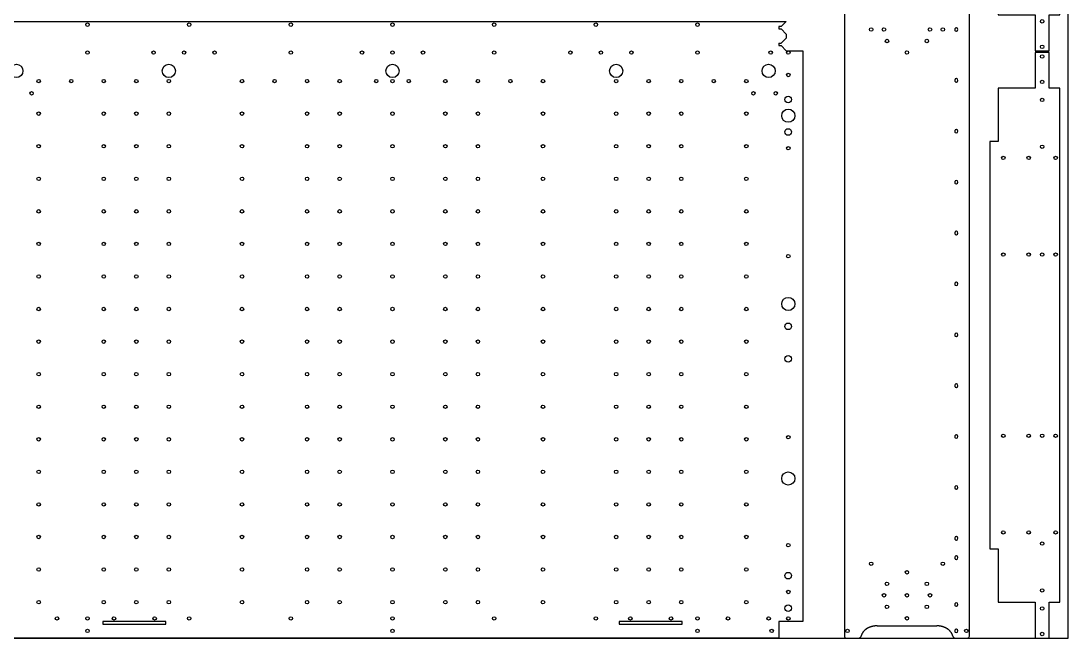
# Model space of a CAD drawing. Header units: metres. Extents: x 0 to 3050, y 0 to 1525.
# Drawn here: x 2020 to 3050, y 0 to 606 of the extents above; entities that cross this region are included whole.
import ezdxf

# ---------------------------------------------------------------- set-up
doc = ezdxf.new("R2010")
doc.units = ezdxf.units.M
doc.layers.add('INTERIOR_PROFILES', color=7, linetype='Continuous')
doc.layers.add('OUTER_PROFILES', color=7, linetype='Continuous')

msp = doc.modelspace()

# ---------------------------------------------------------------- linework, layer by layer
at = {"layer": 'INTERIOR_PROFILES'}
for points in [[(2939, 599.4), (2938.8, 599), (2938.6, 598.6), (2938.5, 598.2), (2938.6, 597.7), (2938.6, 597.4), (2938.7, 597.1), (2938.9, 596.8), (2939, 596.6)], [(2939, 549.4), (2938.8, 549), (2938.6, 548.6), (2938.5, 548.2), (2938.6, 547.7), (2938.6, 547.4), (2938.7, 547.1), (2938.9, 546.8), (2939, 546.6)], [(2939, 499.4), (2938.8, 499), (2938.6, 498.6), (2938.5, 498.2), (2938.6, 497.7), (2938.6, 497.4), (2938.7, 497.1), (2938.9, 496.8), (2939, 496.6)], [(2939, 449.4), (2938.8, 449), (2938.6, 448.6), (2938.5, 448.2), (2938.6, 447.7), (2938.6, 447.4), (2938.7, 447.1), (2938.9, 446.8), (2939, 446.6)], [(2939, 399.4), (2938.8, 399), (2938.6, 398.6), (2938.5, 398.2), (2938.6, 397.7), (2938.6, 397.4), (2938.7, 397.1), (2938.9, 396.8), (2939, 396.6)], [(2939, 349.4), (2938.8, 349), (2938.6, 348.6), (2938.5, 348.2), (2938.6, 347.7), (2938.6, 347.4), (2938.7, 347.1), (2938.9, 346.8), (2939, 346.6)], [(2939, 299.4), (2938.8, 299), (2938.6, 298.6), (2938.5, 298.2), (2938.6, 297.7), (2938.6, 297.4), (2938.7, 297.1), (2938.9, 296.8), (2939, 296.6)], [(2939, 249.4), (2938.8, 249), (2938.6, 248.6), (2938.5, 248.2), (2938.6, 247.7), (2938.6, 247.4), (2938.7, 247.1), (2938.9, 246.8), (2939, 246.6)], [(2939, 199.4), (2938.8, 199), (2938.6, 198.6), (2938.5, 198.2), (2938.6, 197.7), (2938.6, 197.4), (2938.7, 197.1), (2938.9, 196.8), (2939, 196.6)], [(2939, 149.4), (2938.8, 149), (2938.6, 148.6), (2938.5, 148.2), (2938.6, 147.7), (2938.6, 147.4), (2938.7, 147.1), (2938.9, 146.8), (2939, 146.6)], [(2939, 99.4), (2938.8, 99), (2938.6, 98.6), (2938.5, 98.2), (2938.6, 97.7), (2938.6, 97.4), (2938.7, 97.1), (2938.9, 96.8), (2939, 96.6)], [(2939, 80.4), (2938.8, 80), (2938.6, 79.6), (2938.5, 79.2), (2938.6, 78.7), (2938.6, 78.4), (2938.7, 78.1), (2938.9, 77.8), (2939, 77.6)], [(2939, 34.4), (2938.8, 34), (2938.6, 33.6), (2938.5, 33.2), (2938.6, 32.7), (2938.6, 32.4), (2938.7, 32.1), (2938.9, 31.8), (2939, 31.6)], [(2939, 8.4), (2938.8, 8), (2938.6, 7.6), (2938.5, 7.2), (2938.6, 6.7), (2938.6, 6.4), (2938.7, 6.1), (2938.9, 5.8), (2939, 5.6)]]:
    msp.add_lwpolyline(points, dxfattribs=at)
for points in [[(2162.5, 13.5), (2162.5, 16.3), (2100.5, 16.3), (2100.5, 13.5)], [(2608.5, 16.3), (2608.5, 13.5), (2670.5, 13.5), (2670.5, 16.3)]]:
    msp.add_lwpolyline(points, close=True, dxfattribs=at)
for centre, radius in [((3024.5, 606), 1.7), ((2085.5, 602.8), 1.7), ((2185.5, 602.8), 1.7), ((2285.5, 602.8), 1.7), ((2385.5, 602.8), 1.7), ((2485.5, 602.8), 1.7), ((2585.5, 602.8), 1.7), ((2685.5, 602.8), 1.7), ((2856.3, 598), 1.7), ((2868.9, 598), 1.7), ((2914.2, 598), 1.7), ((2926.8, 598), 1.7), ((2871.9, 586.7), 1.7), ((2911.1, 586.7), 1.7), ((2085.5, 575.3), 1.7), ((2150.5, 575.3), 1.7), ((2180.5, 575.3), 1.7), ((2210.5, 575.3), 1.7), ((2285.5, 575.3), 1.7), ((2355.5, 575.3), 1.7), ((2385.5, 575.3), 1.7), ((2415.5, 575.3), 1.7), ((2485.5, 575.3), 1.7), ((2560.5, 575.3), 1.7), ((2590.5, 575.3), 1.7), ((2620.5, 575.3), 1.7), ((2685.5, 575.3), 1.7), ((2757.5, 575.3), 1.7), ((2774.8, 575.3), 1.7), ((2891.5, 575.4), 1.7), ((3024.5, 581), 1.7), ((3024.5, 571.5), 1.7), ((2015.5, 557.3), 6.5), ((2165.5, 557.3), 6.5), ((2385.5, 557.3), 6.5), ((2605.5, 557.3), 6.5), ((2755.5, 557.3), 6.5), ((2037.5, 547.3), 1.7), ((2069.5, 547.3), 1.7), ((2101.5, 547.3), 1.7), ((2133.5, 547.3), 1.7), ((2165.5, 547.3), 1.7), ((2237.5, 547.3), 1.7), ((2269.5, 547.3), 1.7), ((2301.5, 547.3), 1.7), ((2333.5, 547.3), 1.7), ((2369.5, 547.3), 1.7), ((2385.5, 547.3), 1.7), ((2401.5, 547.3), 1.7), ((2437.5, 547.3), 1.7), ((2469.5, 547.3), 1.7), ((2501.5, 547.3), 1.7), ((2533.5, 547.3), 1.7), ((2605.5, 547.3), 1.7), ((2637.5, 547.3), 1.7), ((2669.5, 547.3), 1.7), ((2701.5, 547.3), 1.7), ((2733.5, 547.3), 1.7), ((2774.8, 553.3), 1.7), ((3024.5, 546.5), 1.7), ((2030.5, 535.3), 1.7), ((2740.5, 535.3), 1.7), ((2762.5, 535.3), 1.7), ((2774.8, 529.3), 3.25), ((3024.5, 528.8), 1.7), ((2037.5, 515.3), 1.7), ((2101.5, 515.3), 1.7), ((2133.5, 515.3), 1.7), ((2165.5, 515.3), 1.7), ((2237.5, 515.3), 1.7), ((2301.5, 515.3), 1.7), ((2333.5, 515.3), 1.7), ((2385.5, 515.3), 1.7), ((2437.5, 515.3), 1.7), ((2469.5, 515.3), 1.7), ((2533.5, 515.3), 1.7), ((2605.5, 515.3), 1.7), ((2637.5, 515.3), 1.7), ((2669.5, 515.3), 1.7), ((2733.5, 515.3), 1.7), ((2774.8, 513.3), 6.5), ((2774.8, 497.3), 3.25), ((2037.5, 483.3), 1.7), ((2101.5, 483.3), 1.7), ((2133.5, 483.3), 1.7), ((2165.5, 483.3), 1.7), ((2237.5, 483.3), 1.7), ((2301.5, 483.3), 1.7), ((2333.5, 483.3), 1.7), ((2385.5, 483.3), 1.7), ((2437.5, 483.3), 1.7), ((2469.5, 483.3), 1.7), ((2533.5, 483.3), 1.7), ((2605.5, 483.3), 1.7), ((2637.5, 483.3), 1.7), ((2669.5, 483.3), 1.7), ((2733.5, 483.3), 1.7), ((3024.5, 482.8), 1.7), ((2774.8, 481.3), 1.7), ((2986.3, 471.8), 1.7), ((3011.3, 471.8), 1.7), ((3037.8, 471.8), 1.7), ((2037.5, 451.3), 1.7), ((2101.5, 451.3), 1.7), ((2133.5, 451.3), 1.7), ((2165.5, 451.3), 1.7), ((2237.5, 451.3), 1.7), ((2301.5, 451.3), 1.7), ((2333.5, 451.3), 1.7), ((2385.5, 451.3), 1.7), ((2437.5, 451.3), 1.7), ((2469.5, 451.3), 1.7), ((2533.5, 451.3), 1.7), ((2605.5, 451.3), 1.7), ((2637.5, 451.3), 1.7), ((2669.5, 451.3), 1.7), ((2733.5, 451.3), 1.7), ((2037.5, 419.3), 1.7), ((2101.5, 419.3), 1.7), ((2133.5, 419.3), 1.7), ((2165.5, 419.3), 1.7), ((2237.5, 419.3), 1.7), ((2301.5, 419.3), 1.7), ((2333.5, 419.3), 1.7), ((2385.5, 419.3), 1.7), ((2437.5, 419.3), 1.7), ((2469.5, 419.3), 1.7), ((2533.5, 419.3), 1.7), ((2605.5, 419.3), 1.7), ((2637.5, 419.3), 1.7), ((2669.5, 419.3), 1.7), ((2733.5, 419.3), 1.7), ((2037.5, 387.3), 1.7), ((2101.5, 387.3), 1.7), ((2133.5, 387.3), 1.7), ((2165.5, 387.3), 1.7), ((2237.5, 387.3), 1.7), ((2301.5, 387.3), 1.7), ((2333.5, 387.3), 1.7), ((2385.5, 387.3), 1.7), ((2437.5, 387.3), 1.7), ((2469.5, 387.3), 1.7), ((2533.5, 387.3), 1.7), ((2605.5, 387.3), 1.7), ((2637.5, 387.3), 1.7), ((2669.5, 387.3), 1.7), ((2733.5, 387.3), 1.7), ((2774.8, 375.3), 1.7), ((2986.3, 376.8), 1.7), ((3011.3, 376.8), 1.7), ((3024.5, 376.8), 1.7), ((3037.8, 376.8), 1.7), ((2037.5, 355.3), 1.7), ((2101.5, 355.3), 1.7), ((2133.5, 355.3), 1.7), ((2165.5, 355.3), 1.7), ((2237.5, 355.3), 1.7), ((2301.5, 355.3), 1.7), ((2333.5, 355.3), 1.7), ((2385.5, 355.3), 1.7), ((2437.5, 355.3), 1.7), ((2469.5, 355.3), 1.7), ((2533.5, 355.3), 1.7), ((2605.5, 355.3), 1.7), ((2637.5, 355.3), 1.7), ((2669.5, 355.3), 1.7), ((2733.5, 355.3), 1.7), ((2774.8, 328.3), 6.5), ((2037.5, 323.3), 1.7), ((2101.5, 323.3), 1.7), ((2133.5, 323.3), 1.7), ((2165.5, 323.3), 1.7), ((2237.5, 323.3), 1.7), ((2301.5, 323.3), 1.7), ((2333.5, 323.3), 1.7), ((2385.5, 323.3), 1.7), ((2437.5, 323.3), 1.7), ((2469.5, 323.3), 1.7), ((2533.5, 323.3), 1.7), ((2605.5, 323.3), 1.7), ((2637.5, 323.3), 1.7), ((2669.5, 323.3), 1.7), ((2733.5, 323.3), 1.7), ((2774.8, 306.3), 3.25), ((2037.5, 291.3), 1.7), ((2101.5, 291.3), 1.7), ((2133.5, 291.3), 1.7), ((2165.5, 291.3), 1.7), ((2237.5, 291.3), 1.7), ((2301.5, 291.3), 1.7), ((2333.5, 291.3), 1.7), ((2385.5, 291.3), 1.7), ((2437.5, 291.3), 1.7), ((2469.5, 291.3), 1.7), ((2533.5, 291.3), 1.7), ((2605.5, 291.3), 1.7), ((2637.5, 291.3), 1.7), ((2669.5, 291.3), 1.7), ((2733.5, 291.3), 1.7), ((2774.8, 274.3), 3.25), ((2037.5, 259.3), 1.7), ((2101.5, 259.3), 1.7), ((2133.5, 259.3), 1.7), ((2165.5, 259.3), 1.7), ((2237.5, 259.3), 1.7), ((2301.5, 259.3), 1.7), ((2333.5, 259.3), 1.7), ((2385.5, 259.3), 1.7), ((2437.5, 259.3), 1.7), ((2469.5, 259.3), 1.7), ((2533.5, 259.3), 1.7), ((2605.5, 259.3), 1.7), ((2637.5, 259.3), 1.7), ((2669.5, 259.3), 1.7), ((2733.5, 259.3), 1.7), ((2037.5, 227.3), 1.7), ((2101.5, 227.3), 1.7), ((2133.5, 227.3), 1.7), ((2165.5, 227.3), 1.7), ((2237.5, 227.3), 1.7), ((2301.5, 227.3), 1.7), ((2333.5, 227.3), 1.7), ((2385.5, 227.3), 1.7), ((2437.5, 227.3), 1.7), ((2469.5, 227.3), 1.7), ((2533.5, 227.3), 1.7), ((2605.5, 227.3), 1.7), ((2637.5, 227.3), 1.7), ((2669.5, 227.3), 1.7), ((2733.5, 227.3), 1.7), ((2037.5, 195.3), 1.7), ((2101.5, 195.3), 1.7), ((2133.5, 195.3), 1.7), ((2165.5, 195.3), 1.7), ((2237.5, 195.3), 1.7), ((2301.5, 195.3), 1.7), ((2333.5, 195.3), 1.7), ((2385.5, 195.3), 1.7), ((2437.5, 195.3), 1.7), ((2469.5, 195.3), 1.7), ((2533.5, 195.3), 1.7), ((2605.5, 195.3), 1.7), ((2637.5, 195.3), 1.7), ((2669.5, 195.3), 1.7), ((2733.5, 195.3), 1.7), ((2774.8, 197.3), 1.7), ((2986.3, 198.8), 1.7), ((3011.3, 198.8), 1.7), ((3024.5, 198.8), 1.7), ((3037.8, 198.8), 1.7), ((2037.5, 163.3), 1.7), ((2101.5, 163.3), 1.7), ((2133.5, 163.3), 1.7), ((2165.5, 163.3), 1.7), ((2237.5, 163.3), 1.7), ((2301.5, 163.3), 1.7), ((2333.5, 163.3), 1.7), ((2385.5, 163.3), 1.7), ((2437.5, 163.3), 1.7), ((2469.5, 163.3), 1.7), ((2533.5, 163.3), 1.7), ((2605.5, 163.3), 1.7), ((2637.5, 163.3), 1.7), ((2669.5, 163.3), 1.7), ((2733.5, 163.3), 1.7), ((2774.8, 156.8), 6.5), ((2037.5, 131.3), 1.7), ((2101.5, 131.3), 1.7), ((2133.5, 131.3), 1.7), ((2165.5, 131.3), 1.7), ((2237.5, 131.3), 1.7), ((2301.5, 131.3), 1.7), ((2333.5, 131.3), 1.7), ((2385.5, 131.3), 1.7), ((2437.5, 131.3), 1.7), ((2469.5, 131.3), 1.7), ((2533.5, 131.3), 1.7), ((2605.5, 131.3), 1.7), ((2637.5, 131.3), 1.7), ((2669.5, 131.3), 1.7), ((2733.5, 131.3), 1.7), ((2986.3, 103.8), 1.7), ((3011.3, 103.8), 1.7), ((3037.8, 103.8), 1.7), ((2037.5, 99.3), 1.7), ((2101.5, 99.3), 1.7), ((2133.5, 99.3), 1.7), ((2165.5, 99.3), 1.7), ((2237.5, 99.3), 1.7), ((2301.5, 99.3), 1.7), ((2333.5, 99.3), 1.7), ((2385.5, 99.3), 1.7), ((2437.5, 99.3), 1.7), ((2469.5, 99.3), 1.7), ((2533.5, 99.3), 1.7), ((2605.5, 99.3), 1.7), ((2637.5, 99.3), 1.7), ((2669.5, 99.3), 1.7), ((2733.5, 99.3), 1.7), ((2774.8, 91.3), 1.7), ((3024.5, 92.8), 1.7), ((2856.3, 73), 1.7), ((2926.8, 73), 1.7), ((2037.5, 67.3), 1.7), ((2101.5, 67.3), 1.7), ((2133.5, 67.3), 1.7), ((2165.5, 67.3), 1.7), ((2237.5, 67.3), 1.7), ((2301.5, 67.3), 1.7), ((2333.5, 67.3), 1.7), ((2385.5, 67.3), 1.7), ((2437.5, 67.3), 1.7), ((2469.5, 67.3), 1.7), ((2533.5, 67.3), 1.7), ((2605.5, 67.3), 1.7), ((2637.5, 67.3), 1.7), ((2669.5, 67.3), 1.7), ((2733.5, 67.3), 1.7), ((2774.8, 61.3), 3.25), ((2891.5, 64.6), 1.7), ((2871.9, 53.3), 1.7), ((2911.1, 53.3), 1.7), ((2774.8, 45.3), 1.7), ((2868.9, 42), 1.7), ((2891.5, 42), 1.7), ((2914.2, 42), 1.7), ((3024.5, 46.8), 1.7), ((2037.5, 35.3), 1.7), ((2101.5, 35.3), 1.7), ((2133.5, 35.3), 1.7), ((2165.5, 35.3), 1.7), ((2237.5, 35.3), 1.7), ((2301.5, 35.3), 1.7), ((2333.5, 35.3), 1.7), ((2385.5, 35.3), 1.7), ((2437.5, 35.3), 1.7), ((2469.5, 35.3), 1.7), ((2533.5, 35.3), 1.7), ((2605.5, 35.3), 1.7), ((2637.5, 35.3), 1.7), ((2669.5, 35.3), 1.7), ((2733.5, 35.3), 1.7), ((2774.8, 29.3), 3.25), ((2871.9, 30.7), 1.7), ((2911.1, 30.7), 1.7), ((2055.5, 19.3), 1.7), ((2085.5, 19.3), 1.7), ((2111.5, 19.3), 1.7), ((2151.5, 19.3), 1.7), ((2185.5, 19.3), 1.7), ((2285.5, 19.3), 1.7), ((2385.5, 19.3), 1.7), ((2485.5, 19.3), 1.7), ((2585.5, 19.3), 1.7), ((2619.5, 19.3), 1.7), ((2659.5, 19.3), 1.7), ((2685.5, 19.3), 1.7), ((2715.5, 19.3), 1.7), ((2755.5, 19.3), 1.7), ((2774.8, 19.3), 1.7), ((2891.5, 19.4), 1.7), ((3024.5, 29), 1.7), ((2085.5, 7), 1.7), ((2385.5, 7), 1.7), ((2685.5, 7), 1.7), ((2758.5, 7), 1.7), ((2833, 7), 1.7), ((2950, 7), 1.7), ((3024.5, 4), 1.7)]:
    msp.add_circle(centre, radius, dxfattribs=at)
for centre in [(2940, 598), (2940, 548), (2940, 498), (2940, 448), (2940, 398), (2940, 348), (2940, 298), (2940, 248), (2940, 198), (2940, 148), (2940, 98), (2940, 79), (2940, 33), (2940, 7)]:
    msp.add_arc(centre, 1.7, 233.9681, 486.0319, dxfattribs=at)
at = {"layer": 'OUTER_PROFILES'}
for p, q in [((2830, 1194), (2830, 2)), ((2953, 2), (2953, 1194)), ((2005.5, 605.8), (2765.5, 605.8)), ((2765.5, 605.8), (2767.8, 605.8)), ((2767.8, 600.9), (2765.5, 600.8)), ((2765.5, 600.8), (2765.5, 598.5)), ((2765.5, 598.5), (2767.8, 598.5)), ((2767.8, 605.8), (2772.7, 605.8)), ((2772.7, 605.8), (2767.8, 600.9)), ((2767.8, 598.5), (2772.8, 593.5)), ((2772.8, 589.6), (2767.8, 584.6)), ((2772.8, 593.5), (2772.8, 589.6)), ((2765.5, 584.5), (2765.5, 582.3)), ((2765.5, 582.3), (2767.8, 582.2)), ((2767.8, 582.2), (2772.8, 577.2)), ((2772.8, 577.2), (2781.8, 577.2)), ((2781.8, 577.2), (2784, 577.2)), ((2784, 577.2), (2789, 577.2)), ((2789, 577.2), (2789, 16.3)), ((2767.8, 16.3), (2765.5, 16.3)), ((2765.5, 16.3), (2765.5, 14)), ((2765.5, 14), (2765.5, 0)), ((2781.8, 16.3), (2767.8, 16.3)), ((2784, 16.3), (2781.8, 16.3)), ((2789, 16.3), (2784, 16.3)), ((2862.3, 12), (2920.8, 12)), ((2765.5, 0), (2005.5, 0)), ((2832, 0), (2844, 0)), ((2939, 0), (2951, 0))]:
    msp.add_line(p, q, dxfattribs=at)
for points in [[(2981.3, 1117.3), (2981.3, 1064.8), (2979, 1064.8), (2973, 1064.8), (2973, 664.8), (2979, 664.8), (2981.3, 664.8), (2981.3, 612.3), (3017.5, 612.3), (3017.5, 577), (3031.5, 577), (3031.5, 612.3), (3041.8, 612.3), (3041.8, 1117.3), (3031.5, 1117.3), (3031.5, 1152.5), (3017.5, 1152.5), (3017.5, 1117.3)], [(2981.3, 540.3), (2981.3, 487.8), (2979, 487.8), (2973, 487.8), (2973, 87.8), (2979, 87.8), (2981.3, 87.8), (2981.3, 35.3), (3017.5, 35.3), (3017.5, 0), (3031.5, 0), (3031.5, 35.3), (3041.8, 35.3), (3041.8, 540.3), (3031.5, 540.3), (3031.5, 575.5), (3017.5, 575.5), (3017.5, 540.3)]]:
    msp.add_lwpolyline(points, close=True, dxfattribs=at)
for points in [[(2765.5, 584.5), (2765.8, 584.5), (2766, 584.5), (2766.3, 584.5), (2766.5, 584.6), (2766.8, 584.6), (2767.1, 584.6), (2767.5, 584.6), (2767.8, 584.6)], [(2862.3, 12), (2861.9, 12), (2861.6, 12), (2861.3, 12), (2861, 12), (2860.7, 11.9), (2860.4, 11.9), (2860.1, 11.9), (2859.8, 11.9), (2859.5, 11.8), (2859.2, 11.8), (2858.9, 11.7), (2858.6, 11.7), (2858.2, 11.6), (2857.9, 11.6), (2857.6, 11.5), (2857.3, 11.4), (2857.1, 11.3), (2856.8, 11.3), (2856.5, 11.2), (2856.2, 11.1), (2855.9, 11), (2855.6, 10.9), (2855.3, 10.8), (2855, 10.7), (2854.8, 10.6), (2854.5, 10.5), (2854.2, 10.4), (2854, 10.3), (2853.7, 10.1), (2853.4, 10), (2853.2, 9.9), (2852.9, 9.7), (2852.7, 9.6), (2852.4, 9.5), (2852.2, 9.3), (2851.9, 9.2), (2851.7, 9), (2851.5, 8.9), (2851.2, 8.7), (2851, 8.5), (2850.8, 8.4), (2850.6, 8.2), (2850.4, 8), (2850.2, 7.8), (2850, 7.7), (2849.8, 7.5), (2849.6, 7.3), (2849.4, 7.1), (2849.2, 6.9), (2849, 6.7), (2848.8, 6.5), (2848.7, 6.3), (2848.5, 6.1), (2848.4, 5.9), (2848.2, 5.7), (2848.1, 5.5), (2847.9, 5.3), (2847.8, 5.1), (2847.7, 4.9), (2847.5, 4.7), (2847.4, 4.5), (2847.3, 4.2), (2847.2, 4), (2847.1, 3.8), (2847, 3.6), (2846.9, 3.4), (2846.8, 3.1), (2846.7, 2.9), (2846.7, 2.7), (2846.6, 2.4), (2846.5, 2.2), (2846.5, 2)], [(2936.6, 2), (2936.5, 2.2), (2936.4, 2.4), (2936.4, 2.7), (2936.3, 2.9), (2936.2, 3.1), (2936.1, 3.4), (2936.1, 3.6), (2936, 3.8), (2935.9, 4), (2935.8, 4.2), (2935.6, 4.5), (2935.5, 4.7), (2935.4, 4.9), (2935.3, 5.1), (2935.1, 5.3), (2935, 5.5), (2934.8, 5.7), (2934.7, 5.9), (2934.5, 6.1), (2934.4, 6.3), (2934.2, 6.5), (2934, 6.7), (2933.9, 6.9), (2933.7, 7.1), (2933.5, 7.3), (2933.3, 7.5), (2933.1, 7.7), (2932.9, 7.8), (2932.7, 8), (2932.5, 8.2), (2932.3, 8.4), (2932, 8.5), (2931.8, 8.7), (2931.6, 8.9), (2931.4, 9), (2931.1, 9.2), (2930.9, 9.3), (2930.6, 9.5), (2930.4, 9.6), (2930.1, 9.7), (2929.9, 9.9), (2929.6, 10), (2929.4, 10.1), (2929.1, 10.3), (2928.8, 10.4), (2928.6, 10.5), (2928.3, 10.6), (2928, 10.7), (2927.7, 10.8), (2927.4, 10.9), (2927.2, 11), (2926.9, 11.1), (2926.6, 11.2), (2926.3, 11.3), (2926, 11.3), (2925.7, 11.4), (2925.4, 11.5), (2925.1, 11.6), (2924.8, 11.6), (2924.5, 11.7), (2924.2, 11.7), (2923.9, 11.8), (2923.6, 11.8), (2923.3, 11.9), (2923, 11.9), (2922.7, 11.9), (2922.3, 11.9), (2922, 12), (2921.7, 12), (2921.4, 12), (2921.1, 12), (2920.8, 12)]]:
    msp.add_lwpolyline(points, dxfattribs=at)
for centre, radius, start, end in [((2832, 2), 2, 180, 270), ((2844, 2.5), 2.54, -90, -12.6267), ((2939, 2.5), 2.54, 192.6267, 270), ((2951, 2), 2, -90, 0)]:
    msp.add_arc(centre, radius, start, end, dxfattribs=at)
at = {"layer": 'SHEET_BORDER'}
msp.add_lwpolyline([(0, 0), (3050, 0), (3050, 1525), (0, 1525), (0, 0)], dxfattribs=at)

doc.saveas('drawing.dxf')
